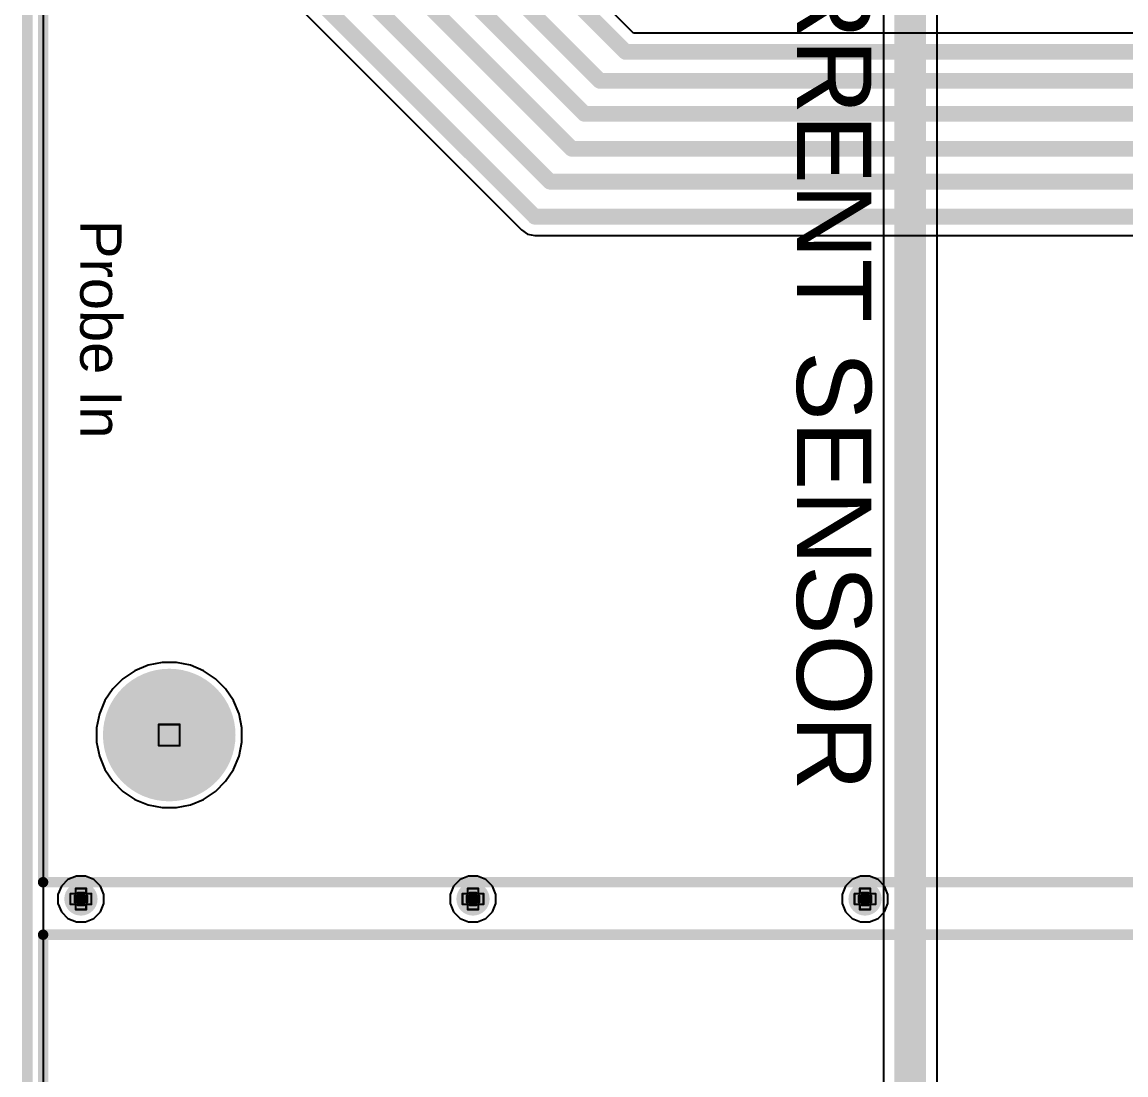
# Model space of a CAD drawing. Header units: inches. Extents: x -7 to 5163, y -3 to 5149.
# Drawn here: x -3.3 to 23.37, y 37.51 to 62.95 of the extents above; entities that cross this region are included whole.
import ezdxf

# ---------------------------------------------------------------- set-up
doc = ezdxf.new("R2010")
doc.units = ezdxf.units.IN
for name, color, linetype in [('Board Outline', 216, 'Continuous'), ('Bottom Layer', 5, 'Continuous'), ('Bottom Solder', 6, 'Continuous'), ('Drill Drawing', 1, 'Continuous'), ('GND', 76, 'Continuous'), ('Multi-Layer', 9, 'Continuous'), ('Pad Holes', 156, 'Continuous'), ('PWR', 16, 'Continuous'), ('Top Layer', 1, 'Continuous'), ('Top Overlay', 2, 'Continuous'), ('Top Solder', 216, 'Continuous'), ('Via Holes', 16, 'Continuous')]:
    doc.layers.add(name, color=color, linetype=linetype)
doc.styles.add('Arial', font='', dxfattribs={"height": 0.2})
doc.styles.get('Arial').set_extended_font_data('Arial')

msp = doc.modelspace()

# ---------------------------------------------------------------- hatches: boundary and pattern name
at = {"layer": 'Bottom Layer'}
h = msp.add_hatch(color=5, dxfattribs=at)
edge = h.paths.add_edge_path()
edge.add_arc((0.254, 45.72), 1.5, 0, 360)
h = msp.add_hatch(color=5, dxfattribs=at)
edge = h.paths.add_edge_path()
edge.add_arc((-1.88, 41.758), 0.3, 0, 360)
h = msp.add_hatch(color=5, dxfattribs=at)
edge = h.paths.add_edge_path()
edge.add_arc((7.595, 41.758), 0.3, 0, 360)
h = msp.add_hatch(color=5, dxfattribs=at)
edge = h.paths.add_edge_path()
edge.add_arc((17.069, 41.758), 0.3, 0, 360)
at = {"layer": 'Bottom Solder'}
h = msp.add_hatch(color=6, dxfattribs=at)
edge = h.paths.add_edge_path()
edge.add_arc((0.254, 45.72), 1.602, 0, 360)
h = msp.add_hatch(color=6, dxfattribs=at)
edge = h.paths.add_edge_path()
edge.add_arc((-1.88, 41.758), 0.402, 0, 360)
h = msp.add_hatch(color=6, dxfattribs=at)
edge = h.paths.add_edge_path()
edge.add_arc((7.595, 41.758), 0.402, 0, 360)
h = msp.add_hatch(color=6, dxfattribs=at)
edge = h.paths.add_edge_path()
edge.add_arc((17.069, 41.758), 0.402, 0, 360)
at = {"layer": 'GND'}
h = msp.add_hatch(color=76, dxfattribs=at)
edge = h.paths.add_edge_path()
edge.add_arc((0.254, 45.72), 1.5, 0, 360)
h = msp.add_hatch(color=76, dxfattribs=at)
edge = h.paths.add_edge_path()
edge.add_arc((-1.88, 41.758), 0.3, 0, 360)
h = msp.add_hatch(color=76, dxfattribs=at)
edge = h.paths.add_edge_path()
edge.add_arc((7.595, 41.758), 0.3, 0, 360)
h = msp.add_hatch(color=76, dxfattribs=at)
edge = h.paths.add_edge_path()
edge.add_arc((17.069, 41.758), 0.3, 0, 360)
at = {"layer": 'Multi-Layer'}
h = msp.add_hatch(color=9, dxfattribs=at)
edge = h.paths.add_edge_path()
edge.add_arc((0.254, 45.72), 1.5, 0, 360)
at = {"layer": 'Pad Holes'}
h = msp.add_hatch(color=7, dxfattribs=at)
edge = h.paths.add_edge_path()
edge.add_arc((0.254, 45.72), 1.5, 0, 360)
at = {"layer": 'PWR'}
h = msp.add_hatch(color=16, dxfattribs=at)
edge = h.paths.add_edge_path()
edge.add_arc((0.254, 45.72), 1.5, 0, 360)
h = msp.add_hatch(color=16, dxfattribs=at)
edge = h.paths.add_edge_path()
edge.add_arc((-1.88, 41.758), 0.3, 0, 360)
h = msp.add_hatch(color=16, dxfattribs=at)
edge = h.paths.add_edge_path()
edge.add_arc((7.595, 41.758), 0.3, 0, 360)
h = msp.add_hatch(color=16, dxfattribs=at)
edge = h.paths.add_edge_path()
edge.add_arc((17.069, 41.758), 0.3, 0, 360)
at = {"layer": 'Top Layer'}
h = msp.add_hatch(color=1, dxfattribs=at)
edge = h.paths.add_edge_path()
edge.add_arc((0.254, 45.72), 1.5, 0, 360)
h = msp.add_hatch(color=1, dxfattribs=at)
edge = h.paths.add_edge_path()
edge.add_arc((-1.88, 41.758), 0.3, 0, 360)
h = msp.add_hatch(color=1, dxfattribs=at)
edge = h.paths.add_edge_path()
edge.add_arc((7.595, 41.758), 0.3, 0, 360)
h = msp.add_hatch(color=1, dxfattribs=at)
edge = h.paths.add_edge_path()
edge.add_arc((17.069, 41.758), 0.3, 0, 360)
at = {"layer": 'Top Solder'}
h = msp.add_hatch(color=216, dxfattribs=at)
edge = h.paths.add_edge_path()
edge.add_arc((0.254, 45.72), 1.602, 0, 360)
h = msp.add_hatch(color=216, dxfattribs=at)
edge = h.paths.add_edge_path()
edge.add_arc((-1.88, 41.758), 0.402, 0, 360)
h = msp.add_hatch(color=216, dxfattribs=at)
edge = h.paths.add_edge_path()
edge.add_arc((7.595, 41.758), 0.402, 0, 360)
h = msp.add_hatch(color=216, dxfattribs=at)
edge = h.paths.add_edge_path()
edge.add_arc((17.069, 41.758), 0.402, 0, 360)
at = {"layer": 'Via Holes'}
h = msp.add_hatch(color=7, dxfattribs=at)
edge = h.paths.add_edge_path()
edge.add_arc((-1.88, 41.758), 0.15, 0, 360)
h = msp.add_hatch(color=7, dxfattribs=at)
edge = h.paths.add_edge_path()
edge.add_arc((7.595, 41.758), 0.15, 0, 360)
h = msp.add_hatch(color=7, dxfattribs=at)
edge = h.paths.add_edge_path()
edge.add_arc((17.069, 41.758), 0.15, 0, 360)

# ---------------------------------------------------------------- linework, layer by layer
at = {"layer": 'Board Outline', "const_width": 0.254}
msp.add_lwpolyline([(-3.175, 1.629), (-3.175, 185.698)], dxfattribs=at)
at = {"layer": 'Bottom Layer'}
for p, q in [((-2.787, 1.629), (-2.787, 106.327)), ((18.808, -0.189), (18.808, 73.09)), ((17.514, 72.822), (17.514, -0.457)), ((-0.577, 47.274), (-0.864, 47.082)), ((-0.258, 47.407), (-0.577, 47.274)), ((0.081, 47.474), (-0.258, 47.407)), ((0.427, 47.474), (0.081, 47.474)), ((0.766, 47.407), (0.427, 47.474)), ((1.085, 47.274), (0.766, 47.407)), ((1.372, 47.082), (1.085, 47.274)), ((-0.864, 47.082), (-1.108, 46.838)), ((1.616, 46.838), (1.372, 47.082)), ((-1.108, 46.838), (-1.3, 46.551)), ((1.808, 46.551), (1.616, 46.838)), ((-1.3, 46.551), (-1.433, 46.232)), ((1.941, 46.232), (1.808, 46.551)), ((-1.433, 46.232), (-1.5, 45.893)), ((2.008, 45.893), (1.941, 46.232)), ((-1.5, 45.893), (-1.5, 45.547)), ((2.008, 45.547), (2.008, 45.893)), ((-1.5, 45.547), (-1.433, 45.208)), ((1.941, 45.208), (2.008, 45.547)), ((-1.433, 45.208), (-1.3, 44.889)), ((1.808, 44.889), (1.941, 45.208)), ((-1.3, 44.889), (-1.108, 44.602)), ((1.616, 44.602), (1.808, 44.889)), ((-1.108, 44.602), (-0.864, 44.358)), ((1.372, 44.358), (1.616, 44.602)), ((-0.864, 44.358), (-0.577, 44.166)), ((1.085, 44.166), (1.372, 44.358)), ((-0.577, 44.166), (-0.258, 44.033)), ((-0.258, 44.033), (0.081, 43.966)), ((0.427, 43.966), (0.766, 44.033)), ((0.766, 44.033), (1.085, 44.166)), ((0.081, 43.966), (0.427, 43.966))]:
    msp.add_line(p, q, dxfattribs=at)
at = {"layer": 'Bottom Layer', "const_width": 0.762}
msp.add_lwpolyline([(18.161, -0.457), (18.161, 73.09)], dxfattribs=at)
at = {"layer": 'Drill Drawing', "const_width": 0.0508}
for points in [[(0, 45.974), (0.508, 45.974)], [(0, 45.466), (0, 45.974)], [(0.508, 45.466), (0.508, 45.974)], [(0, 45.466), (0.508, 45.466)], [(-2.134, 41.631), (-2.134, 41.885)], [(-2.134, 41.885), (-2.007, 41.885)], [(-2.007, 41.885), (-2.007, 42.012)], [(-2.007, 42.012), (-1.753, 42.012)], [(-1.956, 41.834), (-1.956, 41.91)], [(-1.956, 41.91), (-1.803, 41.91)], [(-1.803, 41.834), (-1.803, 41.91)], [(-1.753, 41.885), (-1.753, 42.012)], [(-1.753, 41.885), (-1.626, 41.885)], [(-1.626, 41.631), (-1.626, 41.885)], [(7.341, 41.631), (7.341, 41.885)], [(7.341, 41.885), (7.468, 41.885)], [(7.468, 41.885), (7.468, 42.012)], [(7.468, 42.012), (7.722, 42.012)], [(7.518, 41.834), (7.518, 41.91)], [(7.518, 41.91), (7.671, 41.91)], [(7.671, 41.834), (7.671, 41.91)], [(7.722, 41.885), (7.722, 42.012)], [(7.722, 41.885), (7.849, 41.885)], [(7.849, 41.631), (7.849, 41.885)], [(16.815, 41.631), (16.815, 41.885)], [(16.815, 41.885), (16.942, 41.885)], [(16.942, 41.885), (16.942, 42.012)], [(16.942, 42.012), (17.196, 42.012)], [(16.993, 41.834), (16.993, 41.91)], [(16.993, 41.91), (17.145, 41.91)], [(17.145, 41.834), (17.145, 41.91)], [(17.196, 41.885), (17.196, 42.012)], [(17.196, 41.885), (17.323, 41.885)], [(17.323, 41.631), (17.323, 41.885)], [(-2.134, 41.631), (-2.007, 41.631)], [(-2.032, 41.681), (-2.032, 41.834)], [(-2.032, 41.834), (-1.956, 41.834)], [(-2.032, 41.681), (-1.956, 41.681)], [(-2.007, 41.504), (-2.007, 41.631)], [(-1.956, 41.605), (-1.956, 41.681)], [(-1.956, 41.605), (-1.803, 41.605)], [(-1.803, 41.834), (-1.727, 41.834)], [(-1.803, 41.681), (-1.727, 41.681)], [(-1.803, 41.605), (-1.803, 41.681)], [(-1.753, 41.631), (-1.626, 41.631)], [(-1.753, 41.504), (-1.753, 41.631)], [(-1.727, 41.681), (-1.727, 41.834)], [(7.341, 41.631), (7.468, 41.631)], [(7.442, 41.681), (7.442, 41.834)], [(7.442, 41.834), (7.518, 41.834)], [(7.442, 41.681), (7.518, 41.681)], [(7.468, 41.504), (7.468, 41.631)], [(7.518, 41.605), (7.518, 41.681)], [(7.518, 41.605), (7.671, 41.605)], [(7.671, 41.834), (7.747, 41.834)], [(7.671, 41.681), (7.747, 41.681)], [(7.671, 41.605), (7.671, 41.681)], [(7.722, 41.631), (7.849, 41.631)], [(7.722, 41.504), (7.722, 41.631)], [(7.747, 41.681), (7.747, 41.834)], [(16.815, 41.631), (16.942, 41.631)], [(16.916, 41.681), (16.916, 41.834)], [(16.916, 41.834), (16.993, 41.834)], [(16.916, 41.681), (16.993, 41.681)], [(16.942, 41.504), (16.942, 41.631)], [(16.993, 41.605), (16.993, 41.681)], [(16.993, 41.605), (17.145, 41.605)], [(17.145, 41.834), (17.221, 41.834)], [(17.145, 41.681), (17.221, 41.681)], [(17.145, 41.605), (17.145, 41.681)], [(17.196, 41.631), (17.323, 41.631)], [(17.196, 41.504), (17.196, 41.631)], [(17.221, 41.681), (17.221, 41.834)], [(-2.007, 41.504), (-1.753, 41.504)], [(7.468, 41.504), (7.722, 41.504)], [(16.942, 41.504), (17.196, 41.504)]]:
    msp.add_lwpolyline(points, dxfattribs=at)
at = {"layer": 'Drill Drawing', "const_width": 0.0254}
for points in [[(-0.013, 45.974, 1), (0.013, 45.974, 1)], [(-0.013, 45.974, 1), (0.013, 45.974, 1)], [(0.495, 45.974, 1), (0.521, 45.974, 1)], [(0.495, 45.974, 1), (0.521, 45.974, 1)], [(-0.013, 45.466, 1), (0.013, 45.466, 1)], [(-0.013, 45.466, 1), (0.013, 45.466, 1)], [(0.495, 45.466, 1), (0.521, 45.466, 1)], [(0.495, 45.466, 1), (0.521, 45.466, 1)], [(-2.146, 41.885, 1), (-2.121, 41.885, 1)], [(-2.146, 41.885, 1), (-2.121, 41.885, 1)], [(-2.019, 42.012, 1), (-1.994, 42.012, 1)], [(-2.019, 42.012, 1), (-1.994, 42.012, 1)], [(-2.019, 41.885, 1), (-1.994, 41.885, 1)], [(-2.019, 41.885, 1), (-1.994, 41.885, 1)], [(-1.968, 41.91, 1), (-1.943, 41.91, 1)], [(-1.968, 41.91, 1), (-1.943, 41.91, 1)], [(-1.816, 41.91, 1), (-1.791, 41.91, 1)], [(-1.816, 41.91, 1), (-1.791, 41.91, 1)], [(-1.765, 42.012, 1), (-1.74, 42.012, 1)], [(-1.765, 42.012, 1), (-1.74, 42.012, 1)], [(-1.765, 41.885, 1), (-1.74, 41.885, 1)], [(-1.765, 41.885, 1), (-1.74, 41.885, 1)], [(-1.638, 41.885, 1), (-1.613, 41.885, 1)], [(-1.638, 41.885, 1), (-1.613, 41.885, 1)], [(7.328, 41.885, 1), (7.353, 41.885, 1)], [(7.328, 41.885, 1), (7.353, 41.885, 1)], [(7.455, 42.012, 1), (7.48, 42.012, 1)], [(7.455, 42.012, 1), (7.48, 42.012, 1)], [(7.455, 41.885, 1), (7.48, 41.885, 1)], [(7.455, 41.885, 1), (7.48, 41.885, 1)], [(7.506, 41.91, 1), (7.531, 41.91, 1)], [(7.506, 41.91, 1), (7.531, 41.91, 1)], [(7.658, 41.91, 1), (7.684, 41.91, 1)], [(7.658, 41.91, 1), (7.684, 41.91, 1)], [(7.709, 42.012, 1), (7.734, 42.012, 1)], [(7.709, 42.012, 1), (7.734, 42.012, 1)], [(7.709, 41.885, 1), (7.734, 41.885, 1)], [(7.709, 41.885, 1), (7.734, 41.885, 1)], [(7.836, 41.885, 1), (7.861, 41.885, 1)], [(7.836, 41.885, 1), (7.861, 41.885, 1)], [(16.802, 41.885, 1), (16.828, 41.885, 1)], [(16.802, 41.885, 1), (16.828, 41.885, 1)], [(16.929, 42.012, 1), (16.954, 42.012, 1)], [(16.929, 42.012, 1), (16.954, 42.012, 1)], [(16.929, 41.885, 1), (16.954, 41.885, 1)], [(16.929, 41.885, 1), (16.954, 41.885, 1)], [(16.98, 41.91, 1), (17.005, 41.91, 1)], [(16.98, 41.91, 1), (17.005, 41.91, 1)], [(17.132, 41.91, 1), (17.158, 41.91, 1)], [(17.132, 41.91, 1), (17.158, 41.91, 1)], [(17.183, 42.012, 1), (17.209, 42.012, 1)], [(17.183, 42.012, 1), (17.209, 42.012, 1)], [(17.183, 41.885, 1), (17.209, 41.885, 1)], [(17.183, 41.885, 1), (17.209, 41.885, 1)], [(17.31, 41.885, 1), (17.335, 41.885, 1)], [(17.31, 41.885, 1), (17.335, 41.885, 1)], [(-2.146, 41.631, 1), (-2.121, 41.631, 1)], [(-2.146, 41.631, 1), (-2.121, 41.631, 1)], [(-2.045, 41.834, 1), (-2.019, 41.834, 1)], [(-2.045, 41.834, 1), (-2.019, 41.834, 1)], [(-2.045, 41.681, 1), (-2.019, 41.681, 1)], [(-2.045, 41.681, 1), (-2.019, 41.681, 1)], [(-2.019, 41.631, 1), (-1.994, 41.631, 1)], [(-2.019, 41.631, 1), (-1.994, 41.631, 1)], [(-1.968, 41.834, 1), (-1.943, 41.834, 1)], [(-1.968, 41.834, 1), (-1.943, 41.834, 1)], [(-1.968, 41.681, 1), (-1.943, 41.681, 1)], [(-1.968, 41.681, 1), (-1.943, 41.681, 1)], [(-1.968, 41.605, 1), (-1.943, 41.605, 1)], [(-1.968, 41.605, 1), (-1.943, 41.605, 1)], [(-1.816, 41.834, 1), (-1.791, 41.834, 1)], [(-1.816, 41.834, 1), (-1.791, 41.834, 1)], [(-1.816, 41.681, 1), (-1.791, 41.681, 1)], [(-1.816, 41.681, 1), (-1.791, 41.681, 1)], [(-1.816, 41.605, 1), (-1.791, 41.605, 1)], [(-1.816, 41.605, 1), (-1.791, 41.605, 1)], [(-1.765, 41.631, 1), (-1.74, 41.631, 1)], [(-1.765, 41.631, 1), (-1.74, 41.631, 1)], [(-1.74, 41.834, 1), (-1.714, 41.834, 1)], [(-1.74, 41.834, 1), (-1.714, 41.834, 1)], [(-1.74, 41.681, 1), (-1.714, 41.681, 1)], [(-1.74, 41.681, 1), (-1.714, 41.681, 1)], [(-1.638, 41.631, 1), (-1.613, 41.631, 1)], [(-1.638, 41.631, 1), (-1.613, 41.631, 1)], [(7.328, 41.631, 1), (7.353, 41.631, 1)], [(7.328, 41.631, 1), (7.353, 41.631, 1)], [(7.429, 41.834, 1), (7.455, 41.834, 1)], [(7.429, 41.834, 1), (7.455, 41.834, 1)], [(7.429, 41.681, 1), (7.455, 41.681, 1)], [(7.429, 41.681, 1), (7.455, 41.681, 1)], [(7.455, 41.631, 1), (7.48, 41.631, 1)], [(7.455, 41.631, 1), (7.48, 41.631, 1)], [(7.506, 41.834, 1), (7.531, 41.834, 1)], [(7.506, 41.834, 1), (7.531, 41.834, 1)], [(7.506, 41.681, 1), (7.531, 41.681, 1)], [(7.506, 41.681, 1), (7.531, 41.681, 1)], [(7.506, 41.605, 1), (7.531, 41.605, 1)], [(7.506, 41.605, 1), (7.531, 41.605, 1)], [(7.658, 41.834, 1), (7.684, 41.834, 1)], [(7.658, 41.834, 1), (7.684, 41.834, 1)], [(7.658, 41.681, 1), (7.684, 41.681, 1)], [(7.658, 41.681, 1), (7.684, 41.681, 1)], [(7.658, 41.605, 1), (7.684, 41.605, 1)], [(7.658, 41.605, 1), (7.684, 41.605, 1)], [(7.709, 41.631, 1), (7.734, 41.631, 1)], [(7.709, 41.631, 1), (7.734, 41.631, 1)], [(7.734, 41.834, 1), (7.76, 41.834, 1)], [(7.734, 41.834, 1), (7.76, 41.834, 1)], [(7.734, 41.681, 1), (7.76, 41.681, 1)], [(7.734, 41.681, 1), (7.76, 41.681, 1)], [(7.836, 41.631, 1), (7.861, 41.631, 1)], [(7.836, 41.631, 1), (7.861, 41.631, 1)], [(16.802, 41.631, 1), (16.828, 41.631, 1)], [(16.802, 41.631, 1), (16.828, 41.631, 1)], [(16.904, 41.834, 1), (16.929, 41.834, 1)], [(16.904, 41.834, 1), (16.929, 41.834, 1)], [(16.904, 41.681, 1), (16.929, 41.681, 1)], [(16.904, 41.681, 1), (16.929, 41.681, 1)], [(16.929, 41.631, 1), (16.954, 41.631, 1)], [(16.929, 41.631, 1), (16.954, 41.631, 1)], [(16.98, 41.834, 1), (17.005, 41.834, 1)], [(16.98, 41.834, 1), (17.005, 41.834, 1)], [(16.98, 41.681, 1), (17.005, 41.681, 1)], [(16.98, 41.681, 1), (17.005, 41.681, 1)], [(16.98, 41.605, 1), (17.005, 41.605, 1)], [(16.98, 41.605, 1), (17.005, 41.605, 1)], [(17.132, 41.834, 1), (17.158, 41.834, 1)], [(17.132, 41.834, 1), (17.158, 41.834, 1)], [(17.132, 41.681, 1), (17.158, 41.681, 1)], [(17.132, 41.681, 1), (17.158, 41.681, 1)], [(17.132, 41.605, 1), (17.158, 41.605, 1)], [(17.132, 41.605, 1), (17.158, 41.605, 1)], [(17.183, 41.631, 1), (17.209, 41.631, 1)], [(17.183, 41.631, 1), (17.209, 41.631, 1)], [(17.209, 41.834, 1), (17.234, 41.834, 1)], [(17.209, 41.834, 1), (17.234, 41.834, 1)], [(17.209, 41.681, 1), (17.234, 41.681, 1)], [(17.209, 41.681, 1), (17.234, 41.681, 1)], [(17.31, 41.631, 1), (17.335, 41.631, 1)], [(17.31, 41.631, 1), (17.335, 41.631, 1)], [(-2.019, 41.504, 1), (-1.994, 41.504, 1)], [(-2.019, 41.504, 1), (-1.994, 41.504, 1)], [(-1.765, 41.504, 1), (-1.74, 41.504, 1)], [(-1.765, 41.504, 1), (-1.74, 41.504, 1)], [(7.455, 41.504, 1), (7.48, 41.504, 1)], [(7.455, 41.504, 1), (7.48, 41.504, 1)], [(7.709, 41.504, 1), (7.734, 41.504, 1)], [(7.709, 41.504, 1), (7.734, 41.504, 1)], [(16.929, 41.504, 1), (16.954, 41.504, 1)], [(16.929, 41.504, 1), (16.954, 41.504, 1)], [(17.183, 41.504, 1), (17.209, 41.504, 1)], [(17.183, 41.504, 1), (17.209, 41.504, 1)]]:
    msp.add_lwpolyline(points, format="xyb", close=True, dxfattribs=at)
at = {"layer": 'GND'}
for p, q in [((-2.787, 1.629), (-2.787, 185.698)), ((-0.577, 47.274), (-0.864, 47.082)), ((-0.258, 47.407), (-0.577, 47.274)), ((0.081, 47.474), (-0.258, 47.407)), ((0.427, 47.474), (0.081, 47.474)), ((0.766, 47.407), (0.427, 47.474)), ((1.085, 47.274), (0.766, 47.407)), ((1.372, 47.082), (1.085, 47.274)), ((-0.864, 47.082), (-1.108, 46.838)), ((1.616, 46.838), (1.372, 47.082)), ((-1.108, 46.838), (-1.3, 46.551)), ((1.808, 46.551), (1.616, 46.838)), ((-1.3, 46.551), (-1.433, 46.232)), ((1.941, 46.232), (1.808, 46.551)), ((-1.433, 46.232), (-1.5, 45.893)), ((2.008, 45.893), (1.941, 46.232)), ((-1.5, 45.893), (-1.5, 45.547)), ((2.008, 45.547), (2.008, 45.893)), ((-1.5, 45.547), (-1.433, 45.208)), ((1.941, 45.208), (2.008, 45.547)), ((-1.433, 45.208), (-1.3, 44.889)), ((1.808, 44.889), (1.941, 45.208)), ((-1.3, 44.889), (-1.108, 44.602)), ((1.616, 44.602), (1.808, 44.889)), ((-1.108, 44.602), (-0.864, 44.358)), ((1.372, 44.358), (1.616, 44.602)), ((-0.864, 44.358), (-0.577, 44.166)), ((1.085, 44.166), (1.372, 44.358)), ((-0.577, 44.166), (-0.258, 44.033)), ((-0.258, 44.033), (0.081, 43.966)), ((0.427, 43.966), (0.766, 44.033)), ((0.766, 44.033), (1.085, 44.166)), ((0.081, 43.966), (0.427, 43.966))]:
    msp.add_line(p, q, dxfattribs=at)
at = {"layer": 'PWR'}
for p, q in [((-2.787, 1.629), (-2.787, 77.622)), ((-0.577, 47.274), (-0.864, 47.082)), ((-0.258, 47.407), (-0.577, 47.274)), ((0.081, 47.474), (-0.258, 47.407)), ((0.427, 47.474), (0.081, 47.474)), ((0.766, 47.407), (0.427, 47.474)), ((1.085, 47.274), (0.766, 47.407)), ((1.372, 47.082), (1.085, 47.274)), ((-0.864, 47.082), (-1.108, 46.838)), ((1.616, 46.838), (1.372, 47.082)), ((-1.108, 46.838), (-1.3, 46.551)), ((1.808, 46.551), (1.616, 46.838)), ((-1.3, 46.551), (-1.433, 46.232)), ((1.941, 46.232), (1.808, 46.551)), ((-1.433, 46.232), (-1.5, 45.893)), ((2.008, 45.893), (1.941, 46.232)), ((-1.5, 45.893), (-1.5, 45.547)), ((2.008, 45.547), (2.008, 45.893)), ((-1.5, 45.547), (-1.433, 45.208)), ((1.941, 45.208), (2.008, 45.547)), ((-1.433, 45.208), (-1.3, 44.889)), ((1.808, 44.889), (1.941, 45.208)), ((-1.3, 44.889), (-1.108, 44.602)), ((1.616, 44.602), (1.808, 44.889)), ((-1.108, 44.602), (-0.864, 44.358)), ((1.372, 44.358), (1.616, 44.602)), ((-0.864, 44.358), (-0.577, 44.166)), ((1.085, 44.166), (1.372, 44.358)), ((-0.577, 44.166), (-0.258, 44.033)), ((-0.258, 44.033), (0.081, 43.966)), ((0.427, 43.966), (0.766, 44.033)), ((0.766, 44.033), (1.085, 44.166)), ((0.081, 43.966), (0.427, 43.966)), ((-2.193, 42.227), (-2.349, 42.071)), ((-1.99, 42.312), (-2.193, 42.227)), ((-1.769, 42.312), (-1.99, 42.312)), ((-1.566, 42.227), (-1.769, 42.312)), ((-1.41, 42.071), (-1.566, 42.227)), ((7.281, 42.227), (7.125, 42.071)), ((7.484, 42.312), (7.281, 42.227)), ((7.705, 42.312), (7.484, 42.312)), ((7.908, 42.227), (7.705, 42.312)), ((8.064, 42.071), (7.908, 42.227)), ((16.755, 42.227), (16.599, 42.071)), ((16.959, 42.312), (16.755, 42.227)), ((17.179, 42.312), (16.959, 42.312)), ((17.383, 42.227), (17.179, 42.312)), ((17.538, 42.071), (17.383, 42.227)), ((-2.349, 42.071), (-2.434, 41.868)), ((-1.326, 41.868), (-1.41, 42.071)), ((7.125, 42.071), (7.041, 41.868)), ((8.149, 41.868), (8.064, 42.071)), ((16.599, 42.071), (16.515, 41.868)), ((17.623, 41.868), (17.538, 42.071)), ((-2.434, 41.868), (-2.434, 41.647)), ((-2.434, 41.647), (-2.349, 41.444)), ((-1.41, 41.444), (-1.326, 41.647)), ((-1.326, 41.647), (-1.326, 41.868)), ((7.041, 41.868), (7.041, 41.647)), ((7.041, 41.647), (7.125, 41.444)), ((8.064, 41.444), (8.149, 41.647)), ((8.149, 41.647), (8.149, 41.868)), ((16.515, 41.868), (16.515, 41.647)), ((16.515, 41.647), (16.599, 41.444)), ((17.538, 41.444), (17.623, 41.647)), ((17.623, 41.647), (17.623, 41.868)), ((-2.349, 41.444), (-2.193, 41.288)), ((-1.566, 41.288), (-1.41, 41.444)), ((7.125, 41.444), (7.281, 41.288)), ((7.908, 41.288), (8.064, 41.444)), ((16.599, 41.444), (16.755, 41.288)), ((17.383, 41.288), (17.538, 41.444)), ((-2.193, 41.288), (-1.99, 41.204)), ((-1.99, 41.204), (-1.769, 41.204)), ((-1.769, 41.204), (-1.566, 41.288)), ((7.281, 41.288), (7.484, 41.204)), ((7.484, 41.204), (7.705, 41.204)), ((7.705, 41.204), (7.908, 41.288)), ((16.755, 41.288), (16.959, 41.204)), ((16.959, 41.204), (17.179, 41.204)), ((17.179, 41.204), (17.383, 41.288))]:
    msp.add_line(p, q, dxfattribs=at)
at = {"layer": 'Top Layer'}
for p, q in [((-2.787, 1.629), (-2.787, 98.091)), ((11.472, 62.681), (8.107, 66.046)), ((3.407, 63.288), (8.768, 57.927)), ((29.698, 62.681), (11.472, 62.681)), ((8.768, 57.927), (8.768, 57.927)), ((8.768, 57.927), (8.915, 57.828)), ((8.915, 57.828), (9.089, 57.794)), ((9.089, 57.794), (27.393, 57.794)), ((-0.577, 47.274), (-0.864, 47.082)), ((-0.258, 47.407), (-0.577, 47.274)), ((0.081, 47.474), (-0.258, 47.407)), ((0.427, 47.474), (0.081, 47.474)), ((0.766, 47.407), (0.427, 47.474)), ((1.085, 47.274), (0.766, 47.407)), ((1.372, 47.082), (1.085, 47.274)), ((-0.864, 47.082), (-1.108, 46.838)), ((1.616, 46.838), (1.372, 47.082)), ((-1.108, 46.838), (-1.3, 46.551)), ((1.808, 46.551), (1.616, 46.838)), ((-1.3, 46.551), (-1.433, 46.232)), ((1.941, 46.232), (1.808, 46.551)), ((-1.433, 46.232), (-1.5, 45.893)), ((2.008, 45.893), (1.941, 46.232)), ((-1.5, 45.893), (-1.5, 45.547)), ((2.008, 45.547), (2.008, 45.893)), ((-1.5, 45.547), (-1.433, 45.208)), ((1.941, 45.208), (2.008, 45.547)), ((-1.433, 45.208), (-1.3, 44.889)), ((1.808, 44.889), (1.941, 45.208)), ((-1.3, 44.889), (-1.108, 44.602)), ((1.616, 44.602), (1.808, 44.889)), ((-1.108, 44.602), (-0.864, 44.358)), ((1.372, 44.358), (1.616, 44.602)), ((-0.864, 44.358), (-0.577, 44.166)), ((1.085, 44.166), (1.372, 44.358)), ((-0.577, 44.166), (-0.258, 44.033)), ((-0.258, 44.033), (0.081, 43.966)), ((0.427, 43.966), (0.766, 44.033)), ((0.766, 44.033), (1.085, 44.166)), ((0.081, 43.966), (0.427, 43.966))]:
    msp.add_line(p, q, dxfattribs=at)
at = {"layer": 'Top Layer', "const_width": 0.381}
for points in [[(7.654, 65.858), (11.284, 62.228)], [(6.878, 65.314), (10.663, 61.529)], [(6.086, 64.934), (10.288, 60.732)], [(5.298, 64.572), (9.982, 59.888)], [(4.511, 64.039), (9.458, 59.092)], [(3.727, 63.608), (9.089, 58.247)], [(11.284, 62.228), (29.698, 62.228)], [(10.663, 61.529), (29.133, 61.529)], [(10.288, 60.732), (28.571, 60.732)], [(9.982, 59.888), (28.228, 59.888)], [(9.458, 59.092), (27.905, 59.092)], [(9.089, 58.247), (27.581, 58.247)]]:
    msp.add_lwpolyline(points, dxfattribs=at)
at = {"layer": 'Top Layer', "const_width": 0.191}
for points in [[(11.189, 62.228, 1), (11.379, 62.228, 1)], [(11.189, 62.228, 1), (11.379, 62.228, 1)], [(10.568, 61.529, 1), (10.758, 61.529, 1)], [(10.568, 61.529, 1), (10.758, 61.529, 1)], [(10.193, 60.732, 1), (10.383, 60.732, 1)], [(10.193, 60.732, 1), (10.383, 60.732, 1)], [(9.887, 59.888, 1), (10.078, 59.888, 1)], [(9.887, 59.888, 1), (10.078, 59.888, 1)], [(9.363, 59.092, 1), (9.553, 59.092, 1)], [(9.363, 59.092, 1), (9.553, 59.092, 1)], [(8.993, 58.247, 1), (9.184, 58.247, 1)], [(8.993, 58.247, 1), (9.184, 58.247, 1)]]:
    msp.add_lwpolyline(points, format="xyb", close=True, dxfattribs=at)
at = {"layer": 'Top Overlay', "const_width": 0.254}
for points in [[(-2.794, 42.164), (-2.794, 69.215)], [(-2.794, 42.164), (29.21, 42.164)], [(-2.794, 20.894), (-2.794, 40.894)], [(-2.794, 40.894), (35.206, 40.894)]]:
    msp.add_lwpolyline(points, dxfattribs=at)
at = {"layer": 'Top Overlay', "const_width": 0.127}
for points in [[(-2.857, 42.164, 1), (-2.731, 42.164, 1)], [(-2.857, 42.164, 1), (-2.731, 42.164, 1)], [(-2.857, 40.894, 1), (-2.731, 40.894, 1)], [(-2.857, 40.894, 1), (-2.731, 40.894, 1)]]:
    msp.add_lwpolyline(points, format="xyb", close=True, dxfattribs=at)

# ---------------------------------------------------------------- texts
at = {"layer": 'Top Overlay', "style": 'Arial'}
for s, height, p in [('CURRENT SENSOR', 1.8, (15.422, 67.985)), ('Probe In', 1, (-1.897, 58.166))]:
    msp.add_text(s, height=height, rotation=270, dxfattribs=at).set_placement(p)

doc.saveas('drawing.dxf')
